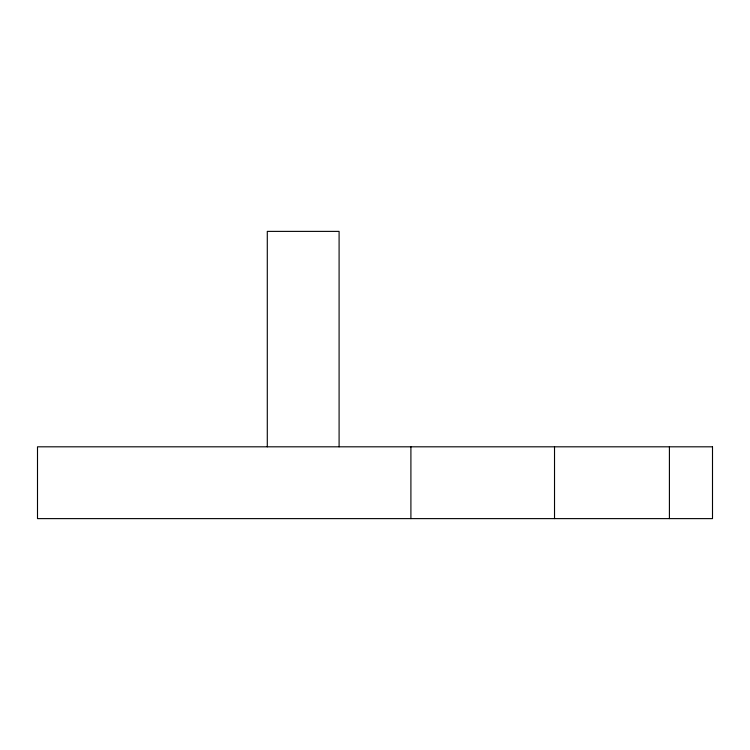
<?xml version="1.0" encoding="UTF-8"?>
<svg xmlns="http://www.w3.org/2000/svg" width="750" height="750" viewBox="0 0 750 750"><rect width="100%" height="100%" fill="white"/><g stroke="black" fill="none" stroke-linecap="round" stroke-linejoin="round"><path stroke-width="1.12" d="M669.412 446.812L669.412 518.616M554.522 446.812L554.522 518.616M410.906 446.812L410.906 518.616M339.094 446.812L339.094 231.384L267.291 231.384L267.291 446.812M712.5 446.812L37.5 446.812L37.5 518.616L712.5 518.616L712.5 446.812"/></g></svg>
